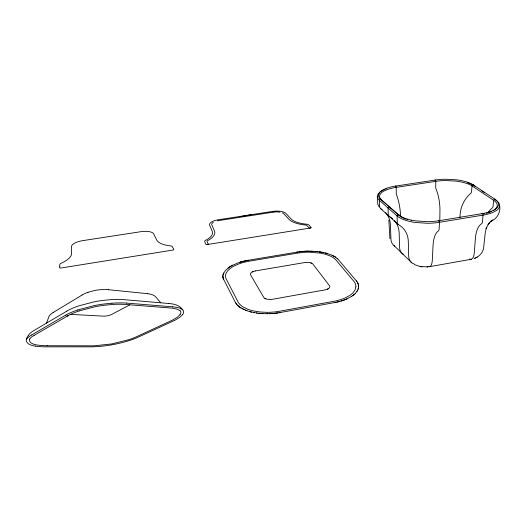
<?xml version="1.0" encoding="UTF-8"?>
<svg xmlns="http://www.w3.org/2000/svg" width="526" height="526" viewBox="0 0 526 526"><rect width="100%" height="100%" fill="white"/><g stroke="black" fill="none" stroke-linecap="round" stroke-linejoin="round"><path stroke-width="0.79" d="M439.808 220.309L439.946 210.683A25.34 10.356 81.7 0 0 435.909 188.545A1.42 0.598 82.2 0 1 435.692 187.341L435.771 181.339A1.065 0.447 82.4 0 0 435.429 180.129A1.065 0.447 82.4 0 0 434.903 180.306M404.764 218.251L409.294 219.651A30.265 11.112 0.6 0 0 415.343 220.848L427.454 221.67A30.265 11.112 0.6 0 0 439.006 220.716L482.513 213.569A30.173 10.73 1.6 0 0 491.678 211.13L494.946 209.48A30.173 10.73 1.6 0 0 497.464 207.323L498.503 205.212L498.339 203.095A30.173 10.73 1.6 0 0 494.756 199.137L473.058 184.777A28.621 9.803 0.8 0 0 466.332 181.812L462.006 180.714A28.621 9.803 0.8 0 0 456.41 179.8L445.548 179.228A28.621 9.803 0.8 0 0 435.337 180.037L395.808 186.046A28.739 10.126 -0.1 0 0 386.965 188.144L383.546 189.577A28.739 10.126 -0.1 0 0 380.587 191.49L378.069 194.074L377.293 196.441A29.844 10.546 0 0 0 379.443 200.393L397.104 215.943A31.428 11.579 0.6 0 0 403.909 219.71L408.61 221.17A31.428 11.579 0.6 0 0 414.896 222.419L427.48 223.28A31.428 11.579 0.6 0 0 439.493 222.294L483.019 215.121A31.33 11.184 1.6 0 0 492.546 212.576L495.933 210.86A31.33 11.184 1.6 0 0 498.549 208.612L499.608 206.475L499.47 204.272A31.33 11.184 1.6 0 0 495.709 200.077M222.899 276.005L222.899 276.558A34.282 14.971 -4.2 0 0 222.939 277.084L223.195 278.274M499.693 205.83L499.7 205.758C500.653 213.089 496.787 219.072 490.153 221.683L492.816 219.921M357.647 290.326L358.581 287.314L358.259 284.237A35.867 16.306 -1.9 0 0 357.812 283.12L357.437 282.403A44.96 20.501 -2.2 0 0 357.101 281.877M459.869 217.738L460.217 213.582A26.668 21.329 -50.1 0 1 470.908 193.114A1.479 1.197 -51.2 0 0 471.493 191.99L472.026 185.921A1.111 0.901 -51.8 0 1 473.052 184.784A1.111 0.901 -51.8 0 1 473.998 185.599M222.971 275.276L223.123 274.539M358.318 288.656L358.068 289.385M223.294 273.987L225.555 270.325L229.763 266.853A41.074 18.022 -4 0 1 230.559 266.36A41.087 18.035 -4 0 1 231.401 265.873L237.535 263.092A34.433 15.037 -4.2 0 1 248.331 260.245M46.531 323.102L48.984 316.369A16.28 7.14 -10.9 0 1 53.054 312.589M223.392 273.711L223.353 273.809A34.466 15.05 -4.2 0 0 222.892 276.189L222.899 276.558M223.55 273.336L223.728 272.955M28.305 335.66C22.789 342.288 29.587 345.411 35.321 346.088M29.712 339.125C28.148 343.13 34.328 344.596 37.333 345.03A40.614 18.134 -11.3 0 0 47.248 345.707M355.162 293.62L357.647 290.326M357.101 291.266L356.825 291.68M180.083 314.62L177.321 317.263L172.83 319.946L136.096 336.916A39.246 18.134 -9.7 0 1 129.028 339.645L111.67 343.938L94.226 345.792A41.679 19.173 -10 0 1 92.122 345.819L47.228 345.74M182.759 314.495L179.846 317.296L175.013 320.216L137.766 337.35A42.067 19.423 -9.7 0 1 130.52 340.151C118.389 344.129 105.68 346.364 92.931 346.805A44.657 20.514 -10 0 1 91.011 346.831L45.631 346.831A43.691 19.482 -11.3 0 1 35.288 346.115M379.555 192.523L378.404 195.356A28.739 10.126 -0.1 0 0 380.482 199.144L398.202 214.634A30.265 11.112 0.6 0 0 404.764 218.251M355.458 293.317L355.359 293.423A35.952 16.345 -1.9 0 1 351.5 296.48L346.115 299.255A43.448 19.633 -2.1 0 1 345.076 299.669L340.999 301.056M352.854 295.559L354.307 294.409M354.077 294.606L353.11 295.375M492.297 220.315L488.897 223.333L489.699 222.511L488.049 224.622L488.575 223.82L486.116 228.593L486.386 227.843L485.215 232.906L483.657 247.687C483.013 252.822 478.91 256.938 474.117 258.529M228.047 268.056L228.514 267.708A34.433 15.037 -4.2 0 1 232.564 265.249L232.716 265.17M351.782 296.302L351.217 296.657M493.631 210.407L493.158 210.683M53.146 312.529L82.095 295.014M328.231 288.767L327.31 289.221M66.828 311.136L34.032 330.479A19.16 8.633 -12 0 0 28.18 335.667M31.672 334.937L65.467 315.265M34.078 335.338L68.012 315.725A0.789 0.348 -10.8 0 1 67.624 315.87L67.381 315.916A1.617 0.71 -10.8 0 1 66.802 315.935M129.817 304.83L111.637 314.449A6.601 2.959 -9.6 0 1 109.954 315.146L107.705 315.738A9.843 4.399 -9.6 0 1 106.436 315.955L105.318 316.08A7.706 3.452 -9.7 0 1 103.227 316.133L70.589 314.364M252.237 271.962L253.21 271.528M474.939 258.207L475.695 257.832M476.398 257.484L477.266 257.056M383.191 190.162L383.756 189.906M347.811 298.498L347.311 298.735M491.593 211.478L491.021 211.728M346.969 298.886L346.115 299.255A35.952 16.345 -1.9 0 1 335.193 302.47M384.467 189.597L384.822 189.452M385.821 189.077L386.202 188.939M88.006 292.298L94.66 290.503A23.282 10.079 -9.6 0 1 98.434 289.892L101.709 289.589A21.783 9.422 -9.6 0 1 108.244 289.681M77.473 310.018L94.193 305.613A71.996 33.96 -10.4 0 1 103.405 304.087L111.959 303.193M79.078 310.925L94.68 306.822A67.841 31.961 -10.4 0 1 103.3 305.389L111.295 304.547A49.825 23.085 -10 0 1 125.017 304.423L172.607 308.183L177.367 309.183L180.102 310.754M240.093 262.231L241.151 261.909A42.251 18.594 -4.1 0 1 242.23 261.606L246.872 260.521M240.448 262.119L241.151 261.909M242.591 261.507L243.328 261.317M339.112 301.576L336.798 302.134M279.378 312.681L335.614 302.384M334.812 302.542L335.213 302.463M247.963 260.311L297.801 252.007M429.749 266.636L471.316 259.252M280.213 312.536L279.799 312.615A36.419 16.839 -3.8 0 1 272.915 313.47L269.707 313.66M255.564 270.903L304.501 262.586A6.792 2.926 -2.5 0 1 307.046 262.369L309.597 262.586A6.792 2.926 -2.5 0 1 312.977 264.177L329.427 285.631A7.186 3.261 -1.9 0 1 329.802 286.854L329.098 288.116A7.18 3.261 -1.9 0 1 324.917 289.905L272.665 299.255A7.285 3.366 -3.8 0 1 269.877 299.491L267.142 299.222A7.285 3.366 -3.8 0 1 263.71 297.328L250.573 274.842A6.891 3.005 -4.2 0 1 250.442 273.704L251.336 272.534A6.891 3.005 -4.2 0 1 255.564 270.903M296.723 252.178L297.078 252.118M207.198 244.564L310.452 228.008M242.328 216.258L240.126 216.416M242.973 216.16L251.211 214.713M273.007 212.195L218.855 220.545A9.001 3.406 -4.9 0 0 217.422 220.815M278.109 312.878L275.552 313.213A36.34 16.806 -3.8 0 1 273.375 313.43L272.922 313.47A36.452 16.858 -3.8 0 1 266.965 313.72L263.237 313.641M298.893 251.849L303.752 251.349A41.699 18.108 -2.5 0 1 304.935 251.27L307.315 251.172A33.98 14.636 -2.5 0 1 308.506 251.152L316.014 251.435L323.214 252.48M414.508 264.598L420.274 266.61L427.986 266.873M427.086 266.971L427.618 266.919M302.963 251.408L303.357 251.375M305.336 251.25L305.731 251.231M306.125 251.211L306.52 251.198M306.921 251.185L307.315 251.172A41.712 18.114 -2.5 0 1 308.506 251.152L308.9 251.145M266.965 313.72L267.418 313.713M310.123 251.145L310.531 251.152M311.339 251.172L311.747 251.185M312.766 251.218L313.174 251.237M263.007 313.627L262.31 313.595M262.073 313.575L258.161 313.226M315.205 251.369L315.81 251.415M126.681 303.121L172.495 306.803M260.909 313.496L259.759 313.397M168.774 303.502L124.294 299.669A49.188 22.5 -10 0 0 110.322 299.688L102.458 300.458A63.298 29.331 -10.2 0 0 94.016 301.852L78.532 305.948A39.904 18.042 -10.2 0 0 66.809 311.096M168.826 303.509C173.994 303.883 179.682 305.179 182.706 309.853M316.014 251.435L316.619 251.494M108.284 289.688L147.444 293.666M259.305 313.351L258.845 313.305M317.02 251.533L317.625 251.599M257.931 313.2L251.619 312.082A43.02 19.778 -3.7 0 1 250.396 311.78L250.001 311.675M319.203 251.796L319.795 251.882M257.03 313.082L256.359 312.983M319.986 251.908L320.761 252.033M420.274 266.61L420.964 266.715M421.497 266.794L421.983 266.873M279.944 212.175L279.72 212.136A8.843 3.307 -3.4 0 0 273.112 212.182M321.34 252.125L321.531 252.158A33.749 14.531 -2.5 0 1 322.471 252.335M254.157 312.622L253.729 312.536M325.39 252.98L330.88 254.755L335.384 257.076M407.367 219.598L406.808 219.414M310.833 262.895L311.74 263.25M246.944 310.735L240.691 307.795M405.848 219.086L405.585 218.987A29.068 10.704 0.6 0 1 399.55 215.739M265.847 298.847L264.92 298.426M245.524 310.202L245.695 310.274A36.195 16.74 -3.8 0 0 246.582 310.603A36.452 16.858 -3.8 0 0 251.592 312.082M282.416 212.859L282.626 212.958A8.843 3.307 -3.4 0 1 283.836 213.786L288.866 219.237A27.26 10.231 -2.3 0 0 305.79 225.062A1.525 0.592 -2.6 0 1 306.737 225.384L309.018 227.784A1.151 0.447 -2.4 0 0 310.491 228.001A1.151 0.447 -2.4 0 0 311.188 227.396L308.887 225.003A3.82 1.479 -2.6 0 0 306.533 224.201A25.031 9.396 -2.3 0 1 290.983 218.869L285.92 213.424A11.053 4.136 -3.4 0 0 272.54 211.426L218.402 219.763A11.256 4.254 -4.9 0 0 209.624 225.26L212.202 231.23A26.096 10.053 -6 0 1 205.705 240.237A3.938 1.558 -5.4 0 0 204.719 241.612L205.791 244.288A1.19 0.473 -5.5 0 0 207.126 244.577A1.19 0.473 -5.5 0 0 208.145 243.965M244.189 309.643L243.551 309.354M243.084 309.13L242.486 308.821M334.497 256.524L334.95 256.793M241.079 308.032L240.947 307.953A36.419 16.839 -3.8 0 1 235.424 302.555M473.992 185.691L475.287 186.552M481.895 190.925L484.597 192.713M239.955 307.309L239.034 306.638M160.732 302.792L155.459 296.559A16.036 7.14 -8.3 0 0 147.477 293.699M337.074 258.332L337.245 258.476A42.567 18.403 -2.8 0 1 337.718 258.91M382.1 209.565A24.972 21.323 -44.3 0 0 381.087 208.94A3.741 3.195 -47.3 0 1 379.68 206.514L379.443 200.393A1.131 0.967 -47.8 0 1 380.443 199.15A1.131 0.967 -47.8 0 1 381.521 199.992L386.893 204.68M387.432 205.16L399.28 215.509M236.108 303.653L237.114 304.883A36.274 16.773 -3.8 0 0 237.62 305.409L238.199 305.941M380.528 208.513L398.149 224.378M238.002 305.764L237.62 305.409M393.994 245.557L411.779 262.776M335.167 256.931A33.927 14.61 -2.5 0 1 337.245 258.476A33.947 14.616 -2.5 0 1 338.297 259.509L356.602 281.186A35.952 16.345 -1.9 0 1 358.607 285.993M356.326 280.845L356.602 281.186M236.509 304.186L236.24 303.831M379.2 207.02L377.826 204.371L377.293 196.507M357.437 282.403L357.634 282.758M223.511 279.109L235.53 302.746M223.668 279.444L223.589 279.273A34.433 15.037 -4.2 0 1 222.939 277.084M208.138 243.946L207.04 241.276A1.571 0.625 -5.4 0 1 207.435 240.73A28.417 10.947 -6 0 0 214.457 230.907L211.846 224.95A9.001 3.406 -4.9 0 1 213.319 222.353M223.142 278.103L223.057 277.767M358.37 284.625L358.462 285.02M389.904 238.626L388.865 220.138M390.2 208L390.187 207.56A1.157 0.98 -47.4 0 0 389.089 206.711A1.157 0.98 -47.4 0 0 388.057 207.98L388.273 214.22A3.833 3.248 -47 0 0 389.694 216.686A25.57 21.665 -44 0 1 392.659 218.796M403.449 254.492A11.191 9.264 -45 0 1 399.602 247.628L399.168 233.084A25.57 21.665 -44 0 0 394.395 220.525M495.716 199.88A1.164 0.927 -51 0 0 493.664 200.327L472.026 185.921A27.49 9.442 0.9 0 0 465.569 183.061L461.407 181.996A27.49 9.442 0.9 0 0 456.035 181.108L445.594 180.556A27.49 9.442 0.9 0 0 435.771 181.339L396.223 187.361A27.602 9.751 0 0 0 387.728 189.393L384.44 190.774A27.602 9.751 0 0 0 381.6 192.615L380.035 194.456L379.516 196.343A27.602 9.751 0 0 0 381.521 199.992M494.078 210.117A28.976 10.336 1.6 0 0 496.235 208.217L497.241 206.179L497.09 204.141A28.976 10.336 1.6 0 0 493.664 200.327L493.033 206.639A1.552 1.236 -50.5 0 1 492.408 207.809A27.944 21.934 -49.4 0 0 488.069 212.379M490.554 211.919A28.976 10.336 1.6 0 1 486.432 213.26M484.222 213.78A28.976 10.336 1.6 0 1 483.94 213.839M395.388 186.48A1.078 0.401 82.1 0 1 395.854 186.086A1.078 0.401 82.1 0 1 396.223 187.361L396.269 193.417A1.44 0.533 81.9 0 0 396.486 194.64A25.636 9.29 81.5 0 1 400.523 215.686M399.273 215.417A1.183 0.999 -47 0 0 398.116 214.654A1.183 0.999 -47 0 0 397.104 215.943L397.288 222.307A3.925 3.301 -46.6 0 0 398.734 224.819A26.201 22.007 -43.7 0 1 408.314 241.513L408.676 256.326A11.46 9.409 -44.8 0 0 414.304 264.091M438.46 221.176A1.203 0.5 81 0 1 439.072 220.782A1.203 0.5 81 0 1 439.493 222.294L439.151 228.738A3.978 1.65 80.9 0 1 438.349 230.967A27.01 11.276 79.8 0 0 433.043 245.57L432.3 260.409A11.421 4.537 80 0 1 427.96 266.432M481.941 213.858A1.183 0.559 81.2 0 1 482.638 213.688A1.183 0.559 81.2 0 1 483.019 215.121L482.513 221.512A3.925 1.828 81 0 1 481.573 223.728A26.655 12.519 79.7 0 0 475.399 238.304L474.268 253.026A11.283 5.05 79.9 0 1 469.337 259.088M379.798 192.233A29.844 10.546 0 0 1 382.652 190.432M385.709 212.721A24.972 21.323 -44.3 0 1 390.45 225.056L390.95 239.323A10.934 9.126 -45.3 0 0 394.75 246.076M411.404 220.683A29.068 10.704 0.6 0 1 411.076 220.604M467.41 182.732A29.719 10.218 0.9 0 1 473.505 185.382M297.44 252.059A33.947 14.616 -2.5 0 1 302.2 251.474M303.752 251.349A33.98 14.636 -2.5 0 1 304.935 251.27M322.872 252.408A33.98 14.636 -2.5 0 1 327.474 253.552M333.339 255.873A33.98 14.636 -2.5 0 1 334.299 256.392M332.149 255.301A33.736 14.524 -2.5 0 1 332.8 255.61M358.62 286.4A35.715 16.24 -1.9 0 1 358.607 286.9M26.537 339.342A16.023 7.252 -12.2 0 1 31.751 334.97M67.946 315.705A38.28 17.476 -10.4 0 1 79.117 310.965M180.234 310.8A11.421 5.313 -7.6 0 1 180.01 314.614M172.456 306.868A21.158 9.902 -7.8 0 1 180.76 308.46M180.648 308.525A12.742 5.931 -7.6 0 1 182.772 309.906L182.916 310.084A13.328 6.2 -7.6 0 1 182.68 314.489M111.946 303.232A53.218 24.669 -10 0 1 126.713 303.088M65.402 315.238A41.238 18.831 -10.4 0 1 77.513 310.064M82.109 295.001A20.521 8.863 -9.6 0 1 88.013 292.305M29.574 339.125A13.952 6.319 -12.2 0 1 34.151 335.364M59.727 266.945L59.727 267.688A1.276 0.5 -9.8 0 0 61.036 268.004L172.784 250.08A1.21 0.48 -6.5 0 0 173.771 249.416L172.396 246.766A4.004 1.585 -6.6 0 0 170.332 245.866A26.142 10.066 -6.1 0 1 156.682 239.935L153.737 233.925A11.631 4.392 -7.1 0 0 140.968 231.677L82.661 240.652A11.98 4.478 -8.7 0 0 71.49 246.681L71.641 253.276A28.023 10.52 -9.9 0 1 61.312 263.21A4.215 1.637 -9.6 0 0 59.74 264.723L59.727 266.945M355.898 286.894L355.089 289.865L352.946 292.824A33.191 15.09 -1.9 0 1 349.146 295.822L344.767 298.091A33.21 15.096 -1.9 0 1 333.497 301.385L279.858 311.188A33.677 15.57 -3.8 0 1 266.623 312.345L259.982 311.984L253.677 310.978A33.677 15.57 -3.8 0 1 247.628 309.176L243.36 307.118A33.677 15.57 -3.8 0 1 238.015 301.898L226.213 279.004A31.836 13.9 -4.2 0 1 225.924 273.711L227.534 271.008L230.309 268.392A31.836 13.9 -4.2 0 1 234.517 265.794L238.975 263.868A31.836 13.9 -4.2 0 1 249.653 261.106L297.433 253.131A31.389 13.518 -2.5 0 1 308.913 252.171L320.439 253.118A31.389 13.518 -2.5 0 1 326.074 254.452L330.262 256.037A31.389 13.518 -2.5 0 1 336.167 260.212L353.814 281.292A33.21 15.096 -1.9 0 1 355.898 286.894"/></g></svg>
